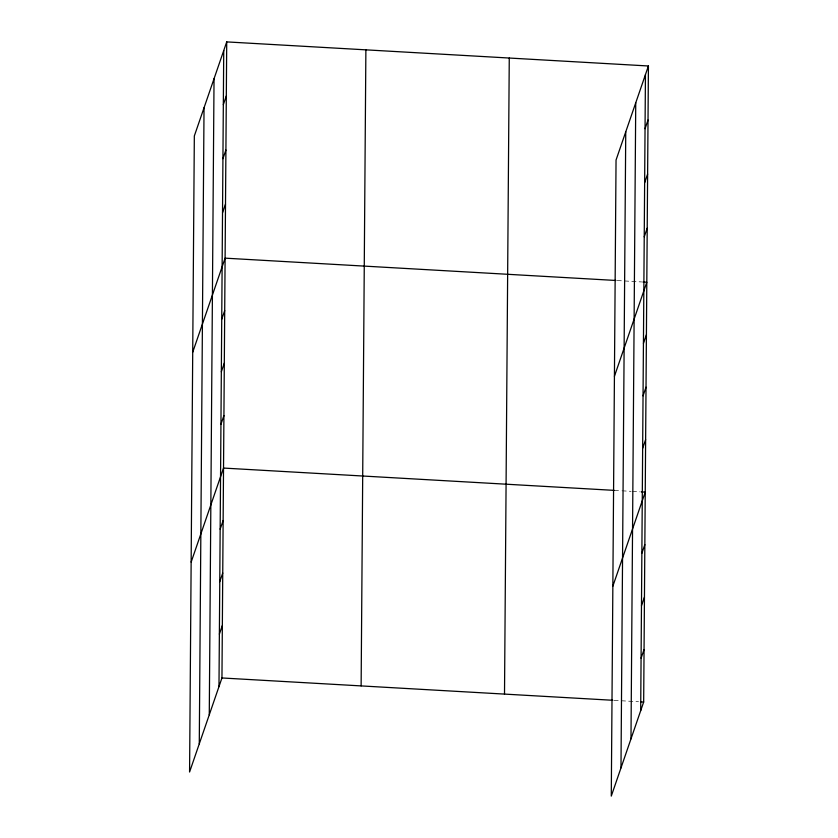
<?xml version="1.0" encoding="UTF-8"?>
<svg xmlns="http://www.w3.org/2000/svg" width="838" height="838" viewBox="0 0 838 838"><rect width="100%" height="100%" fill="white"/><g stroke="black" fill="none" stroke-linecap="round" stroke-linejoin="round"><path stroke-width="0.63" stroke-dasharray="4.19 3.14" d="M617.177 280.541L641.657 281.945M614.317 490.377L620.759 490.743M622.047 490.817L631.066 491.33M632.355 491.403L640.085 491.843M614.034 700.348L638.514 701.741"/><path stroke-width="1.26" d="M199.276 743.84L204.032 107.777M209.27 714.804L214.036 78.741M218.98 686.615L223.736 50.563M226.721 41.9L194.332 135.966L189.577 772.018L221.955 677.963L226.721 41.9L648.423 65.982L643.668 702.035L611.279 796.1L616.045 160.037L648.423 65.982M361.126 685.903L365.881 49.851M504.507 694.094L509.263 58.032M620.979 767.922L625.745 131.859M630.983 738.886L635.738 102.823M640.682 710.697L645.449 74.634M223.337 104.624L226.312 95.961M222.929 158.686L225.914 150.033M222.52 212.758L225.506 204.095M192.719 352.222L225.108 258.156L615.888 280.468M221.724 319.299L224.71 310.636M221.337 371.768L224.322 363.105M220.939 424.248L223.924 415.585M191.148 562.12L223.537 468.065L614.317 490.377M220.153 529.197L223.138 520.534M219.766 581.666L222.74 573.014M219.367 634.146L222.353 625.483M645.04 128.706L648.025 120.044M644.642 182.768L647.617 174.105M644.233 236.829L647.219 228.177M614.422 376.304L646.81 282.238L642.945 282.018M643.437 343.371L646.412 334.708M643.039 395.85L646.025 387.187M642.652 448.32L645.627 439.667M612.85 586.202L645.239 492.136L641.374 491.916M641.866 553.269L644.841 544.616M641.468 605.748L644.453 597.085M641.08 658.218L644.055 649.565M221.955 677.963L612.746 700.275M641.091 701.888L643.668 702.035"/></g></svg>
